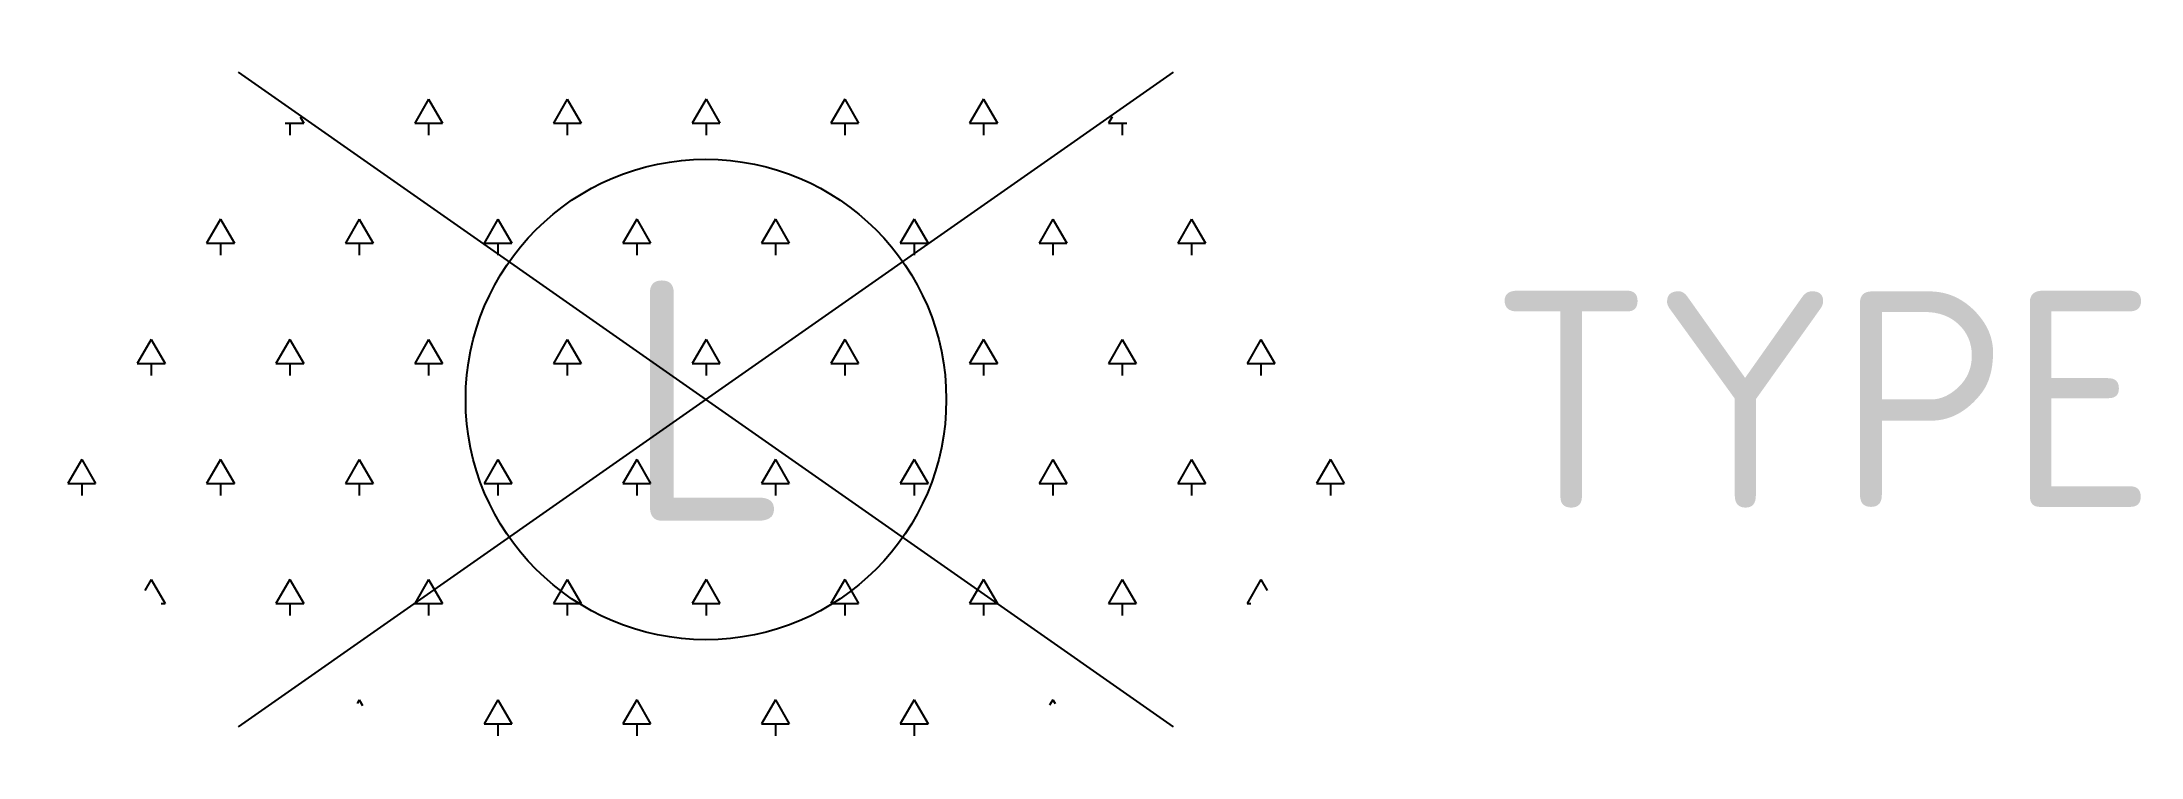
# Model space of a CAD drawing. Extents: x -5.5 to 11.9, y -3 to 3.
import ezdxf
from ezdxf.enums import TextEntityAlignment as Align

# ---------------------------------------------------------------- set-up
doc = ezdxf.new("R2010")
doc.units = 0
doc.styles.add('NLCS-ISO', font='NLCS-ISO.ttf')

msp = doc.modelspace()

# ---------------------------------------------------------------- hatches: boundary and pattern name
h = msp.add_hatch()
h.set_pattern_fill('AGR-BOS', color=256, scale=0.2, pattern_type=2)
h.set_pattern_definition([(0, (-0.1155, 0.3), (0.57735, 1), [0.23094, -0.92376]), (240, (0, 0.5), (0.57735, -1), [0.23094, -0.92376]), (300, (0, 0.5), (1.1547, 2e-07), [0.23094, -0.92376]), (270, (0, 0.3), (0.57735, -1), [0.1, -1.9])])
edge = h.paths.add_edge_path()
edge.add_ellipse((0, 0), major_axis=(-5.525, 0), ratio=0.538462, start_angle=0, end_angle=360)

# ---------------------------------------------------------------- linework, layer by layer
for p, q in [((-3.891, -2.724), (3.891, 2.724)), ((3.891, -2.724), (-3.891, 2.724))]:
    msp.add_line(p, q)
msp.add_circle((0, 0), 2)

# ---------------------------------------------------------------- texts
at = {"style": 'NLCS-ISO'}
msp.add_text('L', height=2, dxfattribs=at).set_placement((-0.671, -1.009))
msp.add_attdef('TYPE', text='', height=1.8, dxfattribs=at).set_placement((6.525, 0), align=Align.MIDDLE_LEFT)

doc.saveas('drawing.dxf')
